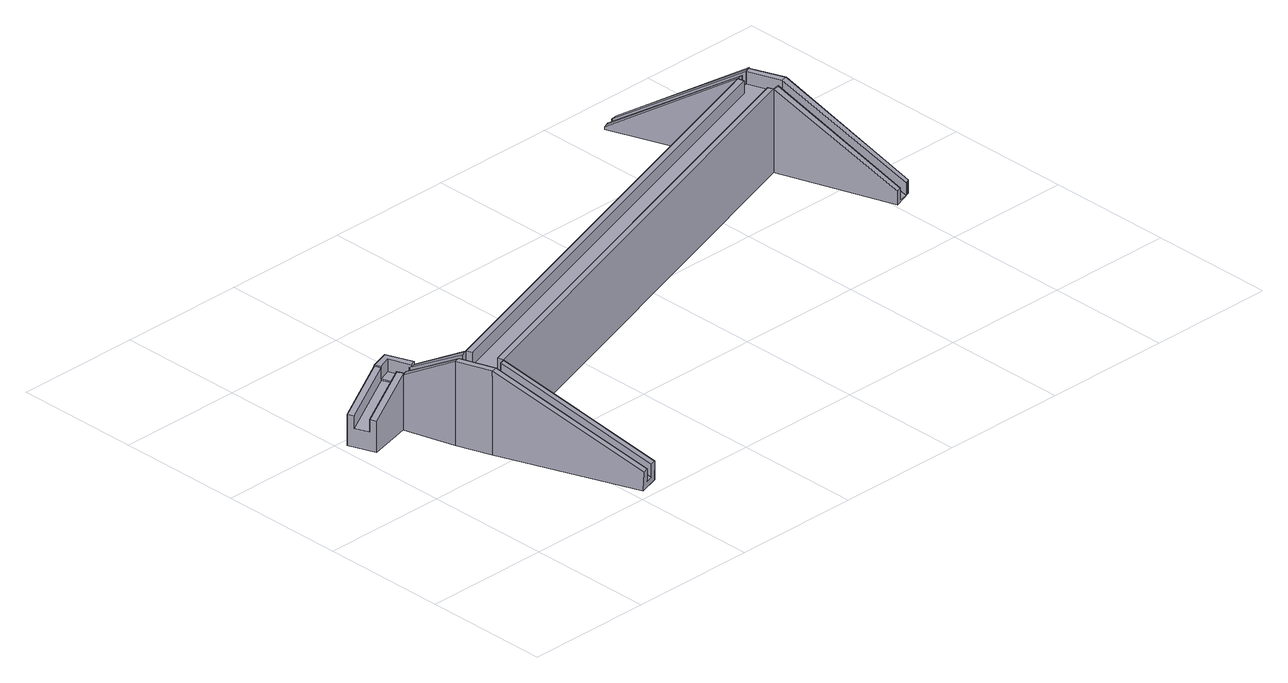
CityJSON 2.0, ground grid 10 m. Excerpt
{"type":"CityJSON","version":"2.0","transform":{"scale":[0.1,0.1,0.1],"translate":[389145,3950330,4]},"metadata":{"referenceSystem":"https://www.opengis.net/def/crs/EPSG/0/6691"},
"CityObjects":{
"bridge1":{"type":"Bridge","geometry":[{"type":"MultiSurface","lod":"2","boundaries":[[[0,1,2,3]],[[4,5,6,7,8,9]],[[8,7,10,2,1,11,12,13]],[[14,13,12,15]],[[16,17,18,19,6,5]],[[10,19,18,3,2]],[[20,11,1,0]],[[19,10,7,6]],[[11,20,15,12]],[[21,22,23,24,18,17,25,26]],[[27,14,15,28,29]],[[30,31,27,29]],[[30,32,33,34,35,31]],[[36,26,25,37]],[[3,18,24,38,28,15,20,0]],[[38,24,23,39]],[[39,23,22,40,33,32]],[[30,29,28,38,39,32]],[[37,41,42,36]],[[43,44,45,35,34]],[[46,47,4,9]],[[16,48,25,17]],[[22,21,49,40]],[[44,43,50,42]],[[26,36,42,50,49,21]],[[51,41,37,25,48]],[[50,43,34,33,40,49]],[[5,4,47,51,48,16]],[[52,53,54,44,42,41,55,56,57,58,59,60,61,62]],[[63,47,46,64]],[[65,45,44,43,66]],[[67,68,69,70]],[[71,72,57,73,74,60]],[[75,58,57,72]],[[76,55,41,51]],[[43,44,54,77]],[[77,54,53,78]],[[66,78,53,52]],[[62,61,79,80]],[[71,60,59,81]],[[81,59,58,75]],[[51,47,63,82,76]],[[77,78,66,43]],[[83,80,79,67,70]],[[81,75,72,71]],[[84,85,56,55]],[[86,87,73,57,72]],[[88,89,87,86,90,85,84,91]],[[89,88,63,64]],[[56,92,72,57]],[[92,56,85,90]],[[91,84,55,76]],[[90,86,72,92]],[[76,82,63,88,91]],[[93,94,95,96,95,97,62]],[[65,66,98,99]],[[100,99,98,101,94,93,102,103]],[[83,70,69,100,103]],[[80,62,97,104,66,52,62,80,83]],[[94,101,104,97,95]],[[80,102,93,62]],[[101,98,66,104]],[[102,80,83,103]],[[105,106,61,107]],[[108,109,68,67]],[[110,111,109,108,112,106,105,113]],[[111,110,71,60,74]],[[60,71,114,107,61]],[[79,61,106,112]],[[113,105,107,114]],[[112,108,67,79]],[[114,71,110,113]],[[89,64,46,9,8,13,14,27,31,35,45,65,99,100,69,68,109,111,74,73,87]]]}]}
},
"vertices":[
[44,198,37],[9,189,17],[13,178,17],[48,187,37],[49,182,46],[50,182,46],[50,182,47],[15,173,27],[15,173,2],[49,182,2],[13,178,27],[9,189,27],[7,194,27],[7,194,2],[42,203,2],[42,203,47],[50,183,46],[50,183,38],[48,187,38],[48,187,47],[44,198,47],[59,186,38],[60,186,38],[54,202,38],[44,198,38],[54,184,38],[60,185,38],[57,208,2],[42,203,48],[57,208,48],[65,187,48],[65,187,2],[60,185,48],[60,185,46],[64,187,46],[64,187,2],[60,185,36],[54,184,36],[44,198,48],[54,202,48],[60,186,46],[65,143,59],[70,145,59],[75,147,69],[75,147,59],[75,147,2],[60,142,2],[60,142,69],[54,184,46],[59,186,46],[70,145,69],[65,143,69],[465,276,59],[466,271,59],[77,142,59],[74,116,59],[81,119,59],[85,120,59],[84,125,59],[471,253,59],[473,249,59],[485,253,59],[476,279,59],[69,115,69],[69,115,2],[465,276,2],[465,276,69],[490,254,69],[490,254,2],[480,281,2],[480,281,69],[473,249,69],[85,120,69],[85,120,2],[473,249,2],[84,125,69],[74,116,69],[77,142,69],[466,271,69],[485,253,69],[476,279,69],[471,253,69],[71,115,69],[481,281,69],[114,9,7],[120,11,7],[125,13,17],[125,13,2],[109,7,17],[109,8,2],[120,11,17],[114,9,17],[81,119,69],[442,376,2],[436,374,2],[469,278,59],[474,279,59],[470,277,59],[431,372,4],[431,372,2],[447,377,2],[436,374,4],[442,376,4],[447,377,4],[470,277,69],[507,160,3],[515,162,3],[478,250,59],[519,164,13],[519,164,2],[503,158,13],[503,158,2],[515,162,13],[507,160,13],[478,250,69]
]}
